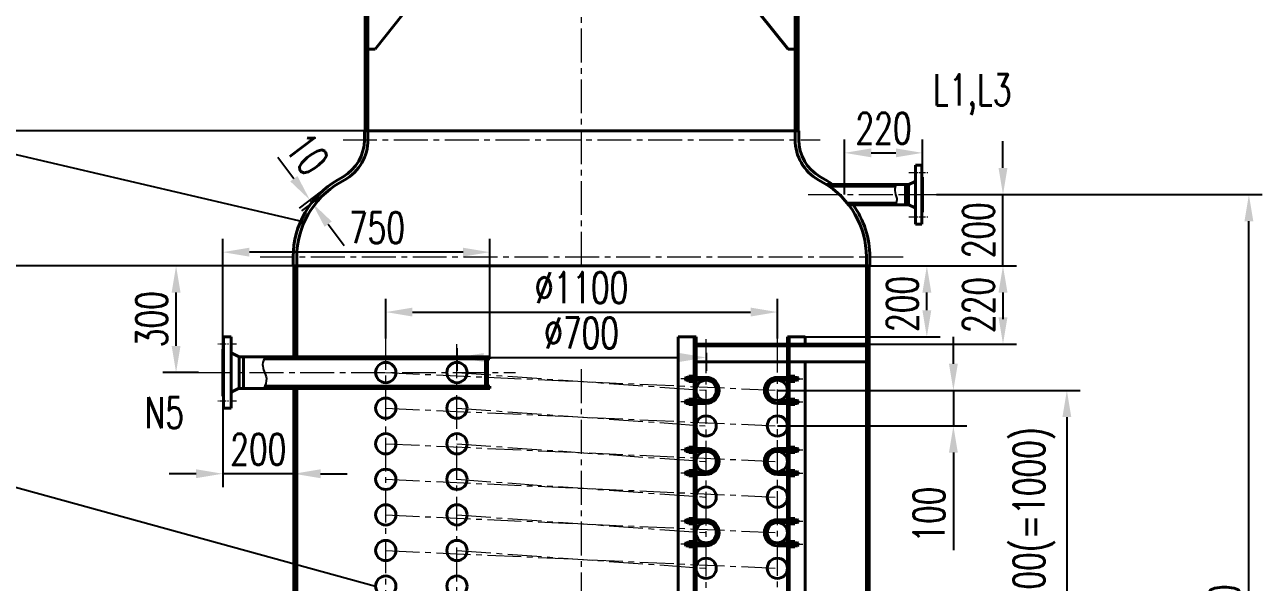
# Model space of a CAD drawing. Header units: millimetres. Extents: x -62352 to -47502, y -30131 to -9106.
# Drawn here: x -60456 to -56980, y -24093 to -22526 of the extents above; entities that cross this region are included whole.
import ezdxf
from ezdxf.enums import TextEntityAlignment as Align

# ---------------------------------------------------------------- set-up
doc = ezdxf.new("R2010")
doc.units = ezdxf.units.MM
doc.header["$PDMODE"] = 33
doc.header["$PDSIZE"] = 5
doc.linetypes.add('ACAD_ISO10W100', pattern=[18, 12, -3, 0, -3])
doc.linetypes.add('CENTER2', pattern=[28.575, 19.05, -3.175, 3.175, -3.175])
for name, color, linetype in [('2细线层', 4, 'Continuous'), ('尺寸线', 4, 'Continuous'), ('文字层', 3, 'Continuous')]:
    doc.layers.add(name, color=color, linetype=linetype)
doc.layers.add('中心线', color=1, linetype='ACAD_ISO10W100', lineweight=18)
doc.layers.add('实线', color=7, linetype='Continuous', lineweight=40)
doc.styles.add('工程', font='romans.shx', dxfattribs={"width": 0.7, "bigfont": 'hztxt.shx'})
doc.dimstyles.new('工程25', dxfattribs={"dimscale": 25, "dimtxt": 3.5, "dimasz": 3, "dimexe": 1.5, "dimexo": 0, "dimgap": 1, "dimtad": 1, "dimzin": 12, "dimdsep": 46, "dimtxsty": '工程', "dimcen": 0, "dimazin": 2, "dimtp": 0.5, "dimtm": 0.5, "dimtfac": 1, "dimtmove": 0, "dimatfit": 3, "dimfxl": 0, "dimarcsym": 0})

# ---------------------------------------------------------------- blocks, each defined once
blk = doc.blocks.new('*D34')
at = {"layer": '2细线层', "color": 0, "lineweight": -2}
for p, q in [((-59700.4, -23203.3), (-60688, -23203.3)), ((-60650.5, -24628.3), (-60650.5, -23278.3)), ((-59692.4, -24703.3), (-60688, -24703.3))]:
    blk.add_line(p, q, dxfattribs=at)
at = {"layer": '2细线层', "color": 0}
for points in [[(-60663, -23278.3), (-60638, -23278.3), (-60650.5, -23203.3)], [(-60663, -24628.3), (-60638, -24628.3), (-60650.5, -24703.3)]]:
    blk.add_solid(points, dxfattribs=at)
at = {"layer": 'Defpoints', "color": 0}
for p in [(-60650.5, -23203.3), (-59700.4, -23203.3), (-59692.4, -24703.3)]:
    blk.add_point(p, dxfattribs=at)
at = {"layer": '2细线层', "color": 0, "insert": (-60719.2, -23953.3), "char_height": 87.5, "attachment_point": 5, "rotation": 90, "style": '工程'}
blk.add_mtext('1500', dxfattribs=at)
blk = doc.blocks.new('*D35')
at = {"layer": '2细线层', "color": 0, "lineweight": -2}
for p, q in [((-59453.6, -22424.2), (-60688, -22424.2)), ((-60650.5, -22749.2), (-60650.5, -22499.2)), ((-59427.9, -22824.2), (-60688, -22824.2))]:
    blk.add_line(p, q, dxfattribs=at)
at = {"layer": '2细线层', "color": 0}
for points in [[(-60663, -22499.2), (-60638, -22499.2), (-60650.5, -22424.2)], [(-60663, -22749.2), (-60638, -22749.2), (-60650.5, -22824.2)]]:
    blk.add_solid(points, dxfattribs=at)
at = {"layer": 'Defpoints', "color": 0}
for p in [(-60650.5, -22424.2), (-59453.6, -22424.2), (-59427.9, -22824.2)]:
    blk.add_point(p, dxfattribs=at)
at = {"layer": '2细线层', "color": 0, "insert": (-60719.2, -22624.2), "char_height": 87.5, "attachment_point": 5, "rotation": 90, "style": '工程'}
blk.add_mtext('400', dxfattribs=at)
blk = doc.blocks.new('*D44')
at = {"layer": '2细线层', "color": 0, "lineweight": -2}
for p, q in [((-57847.9, -23478.3), (-57847.9, -23403.3)), ((-58342.4, -23553.3), (-57810.4, -23553.3)), ((-57847.9, -23553.3), (-57847.9, -23653.3)), ((-58342.4, -23653.3), (-57810.4, -23653.3)), ((-57847.9, -23728.3), (-57847.9, -24002.1))]:
    blk.add_line(p, q, dxfattribs=at)
at = {"layer": '2细线层', "color": 0}
for points in [[(-57860.4, -23478.3), (-57835.4, -23478.3), (-57847.9, -23553.3)], [(-57860.4, -23728.3), (-57835.4, -23728.3), (-57847.9, -23653.3)]]:
    blk.add_solid(points, dxfattribs=at)
at = {"layer": 'Defpoints', "color": 0}
for p in [(-58342.4, -23553.3), (-58342.4, -23653.3), (-57847.9, -23653.3)]:
    blk.add_point(p, dxfattribs=at)
at = {"layer": '2细线层', "color": 0, "insert": (-57916.7, -23902.7), "char_height": 87.5, "attachment_point": 5, "rotation": 90, "style": '工程'}
blk.add_mtext('100', dxfattribs=at)
blk = doc.blocks.new('*D45')
at = {"layer": '2细线层', "color": 0, "lineweight": -2}
for p, q in [((-59442.4, -23407.9), (-59442.4, -23295.8)), ((-58342.4, -23407.9), (-58342.4, -23295.8)), ((-59367.4, -23333.3), (-58417.4, -23333.3))]:
    blk.add_line(p, q, dxfattribs=at)
at = {"layer": '2细线层', "color": 0}
for points in [[(-59367.4, -23320.8), (-59367.4, -23345.8), (-59442.4, -23333.3)], [(-58417.4, -23320.8), (-58417.4, -23345.8), (-58342.4, -23333.3)]]:
    blk.add_solid(points, dxfattribs=at)
at = {"layer": 'Defpoints', "color": 0}
for p in [(-58342.4, -23333.3), (-59442.4, -23407.9), (-58342.4, -23407.9)]:
    blk.add_point(p, dxfattribs=at)
at = {"layer": '2细线层', "color": 0, "insert": (-58892.4, -23264.5), "char_height": 87.5, "attachment_point": 5, "style": '工程'}
blk.add_mtext('%%C1100', dxfattribs=at)
blk = doc.blocks.new('*D47')
at = {"layer": '2细线层', "color": 0, "lineweight": -2}
for p, q in [((-58153.8, -23003.3), (-58153.8, -22848.4)), ((-57934.4, -23003.3), (-57934.4, -22848.4)), ((-58078.8, -22885.9), (-58009.4, -22885.9))]:
    blk.add_line(p, q, dxfattribs=at)
at = {"layer": '2细线层', "color": 0}
for points in [[(-58078.8, -22873.4), (-58078.8, -22898.4), (-58153.8, -22885.9)], [(-58009.4, -22873.4), (-58009.4, -22898.4), (-57934.4, -22885.9)]]:
    blk.add_solid(points, dxfattribs=at)
at = {"layer": 'Defpoints', "color": 0}
for p in [(-57934.4, -22885.9), (-58153.8, -23003.3), (-57934.4, -23003.3)]:
    blk.add_point(p, dxfattribs=at)
at = {"layer": '2细线层', "color": 0, "insert": (-58044.1, -22817.1), "char_height": 87.5, "attachment_point": 5, "style": '工程'}
blk.add_mtext('220', dxfattribs=at)
blk = doc.blocks.new('*D48')
at = {"layer": '2细线层', "color": 0, "lineweight": -2}
for p, q in [((-59692.4, -23203.3), (-60068.9, -23203.3)), ((-60031.4, -23428.3), (-60031.4, -23278.3)), ((-59968.1, -23503.3), (-60068.9, -23503.3))]:
    blk.add_line(p, q, dxfattribs=at)
at = {"layer": '2细线层', "color": 0}
for points in [[(-60043.9, -23278.3), (-60018.9, -23278.3), (-60031.4, -23203.3)], [(-60043.9, -23428.3), (-60018.9, -23428.3), (-60031.4, -23503.3)]]:
    blk.add_solid(points, dxfattribs=at)
at = {"layer": 'Defpoints', "color": 0}
for p in [(-60031.4, -23203.3), (-59692.4, -23203.3), (-59968.1, -23503.3)]:
    blk.add_point(p, dxfattribs=at)
at = {"layer": '2细线层', "color": 0, "insert": (-60100.1, -23353.3), "char_height": 87.5, "attachment_point": 5, "rotation": 90, "style": '工程'}
blk.add_mtext('300', dxfattribs=at)
blk = doc.blocks.new('*D163')
at = {"layer": 'Defpoints', "color": 0}
for p in [(-59900.4, -23569.3), (-59700.4, -23639.3), (-59900.4, -23787.6)]:
    blk.add_point(p, dxfattribs=at)
at = {"layer": '尺寸线', "color": 0, "lineweight": -2}
for p, q in [((-59900.4, -23569.3), (-59900.4, -23825.1)), ((-59700.4, -23639.3), (-59700.4, -23825.1)), ((-59975.4, -23787.6), (-60050.4, -23787.6)), ((-59700.4, -23787.6), (-59900.4, -23787.6)), ((-59625.4, -23787.6), (-59550.4, -23787.6))]:
    blk.add_line(p, q, dxfattribs=at)
at = {"layer": '尺寸线', "color": 0}
for points in [[(-59975.4, -23775.1), (-59975.4, -23800.1), (-59900.4, -23787.6)], [(-59625.4, -23775.1), (-59625.4, -23800.1), (-59700.4, -23787.6)]]:
    blk.add_solid(points, dxfattribs=at)
at = {"layer": '尺寸线', "color": 0, "insert": (-59800.4, -23718.9), "char_height": 87.5, "attachment_point": 5, "style": '工程'}
blk.add_mtext('200', dxfattribs=at)
blk = doc.blocks.new('*D165')
at = {"layer": 'Defpoints', "color": 0}
for p in [(-58342.4, -23553.3), (-58342.4, -24553.5), (-57529.2, -24553.5)]:
    blk.add_point(p, dxfattribs=at)
at = {"layer": '尺寸线', "color": 0, "lineweight": -2}
for p, q in [((-58342.4, -23553.3), (-57491.7, -23553.3)), ((-57529.2, -23628.3), (-57529.2, -24478.5)), ((-58342.4, -24553.5), (-57491.7, -24553.5))]:
    blk.add_line(p, q, dxfattribs=at)
at = {"layer": '尺寸线', "color": 0}
for points in [[(-57541.7, -23628.3), (-57516.7, -23628.3), (-57529.2, -23553.3)], [(-57541.7, -24478.5), (-57516.7, -24478.5), (-57529.2, -24553.5)]]:
    blk.add_solid(points, dxfattribs=at)
at = {"layer": '尺寸线', "color": 0, "insert": (-57620.9, -23989.8), "char_height": 87.5, "attachment_point": 5, "rotation": 90, "style": '工程'}
blk.add_mtext('10X100(=1000)', dxfattribs=at)
blk = doc.blocks.new('*D166')
at = {"layer": 'Defpoints', "color": 0}
for p in [(-60650.5, -22824.2), (-59500.4, -22824.2), (-59702.4, -23203.3)]:
    blk.add_point(p, dxfattribs=at)
at = {"layer": '尺寸线', "color": 0, "lineweight": -2}
for p, q in [((-59500.4, -22824.2), (-60688, -22824.2)), ((-60650.5, -23128.3), (-60650.5, -22899.2)), ((-59702.4, -23203.3), (-60688, -23203.3))]:
    blk.add_line(p, q, dxfattribs=at)
at = {"layer": '尺寸线', "color": 0}
for points in [[(-60663, -22899.2), (-60638, -22899.2), (-60650.5, -22824.2)], [(-60663, -23128.3), (-60638, -23128.3), (-60650.5, -23203.3)]]:
    blk.add_solid(points, dxfattribs=at)
at = {"layer": '尺寸线', "color": 0, "insert": (-60719.2, -23013.8), "char_height": 87.5, "attachment_point": 5, "rotation": 90, "style": '工程'}
blk.add_mtext('379', dxfattribs=at)
blk = doc.blocks.new('*D174')
at = {"layer": 'Defpoints', "color": 0}
for p in [(-61062.9, -12491.2), (-59077.4, -12491.2), (-59797.4, -28203.3)]:
    blk.add_point(p, dxfattribs=at)
at = {"layer": '尺寸线', "color": 0, "lineweight": -2}
for p, q in [((-59077.4, -12491.2), (-61100.4, -12491.2)), ((-61062.9, -28128.3), (-61062.9, -12566.2)), ((-59797.4, -28203.3), (-61100.4, -28203.3))]:
    blk.add_line(p, q, dxfattribs=at)
at = {"layer": '尺寸线', "color": 0}
for points in [[(-61075.4, -12566.2), (-61050.4, -12566.2), (-61062.9, -12491.2)], [(-61075.4, -28128.3), (-61050.4, -28128.3), (-61062.9, -28203.3)]]:
    blk.add_solid(points, dxfattribs=at)
at = {"layer": '尺寸线', "color": 0, "insert": (-61131.7, -20347.3), "char_height": 87.5, "attachment_point": 5, "rotation": 90, "style": '工程'}
blk.add_mtext('23212', dxfattribs=at)
blk = doc.blocks.new('*D178')
at = {"layer": 'Defpoints', "color": 0}
for p in [(-57895.2, -23003.3), (-57708.6, -23003.3), (-58082.4, -23203.3)]:
    blk.add_point(p, dxfattribs=at)
at = {"layer": '尺寸线', "color": 0, "lineweight": -2}
for p, q in [((-57708.6, -22928.3), (-57708.6, -22853.3)), ((-57895.2, -23003.3), (-57671.1, -23003.3)), ((-57708.6, -23203.3), (-57708.6, -23003.3)), ((-58082.4, -23203.3), (-57671.1, -23203.3)), ((-57708.6, -23278.3), (-57708.6, -23353.3))]:
    blk.add_line(p, q, dxfattribs=at)
at = {"layer": '尺寸线', "color": 0}
for points in [[(-57721.1, -22928.3), (-57696.1, -22928.3), (-57708.6, -23003.3)], [(-57721.1, -23278.3), (-57696.1, -23278.3), (-57708.6, -23203.3)]]:
    blk.add_solid(points, dxfattribs=at)
at = {"layer": '尺寸线', "color": 0, "insert": (-57777.3, -23103.3), "char_height": 87.5, "attachment_point": 5, "rotation": 90, "style": '工程'}
blk.add_mtext('200', dxfattribs=at)
blk = doc.blocks.new('*D183')
at = {"layer": 'Defpoints', "color": 0}
for p in [(-59900.4, -23165), (-59900.4, -23437.3), (-59150.4, -23458.8)]:
    blk.add_point(p, dxfattribs=at)
at = {"layer": '尺寸线', "color": 0, "lineweight": -2}
for p, q in [((-59900.4, -23437.3), (-59900.4, -23127.5)), ((-59150.4, -23458.8), (-59150.4, -23127.5)), ((-59225.4, -23165), (-59825.4, -23165))]:
    blk.add_line(p, q, dxfattribs=at)
at = {"layer": '尺寸线', "color": 0}
for points in [[(-59825.4, -23152.5), (-59825.4, -23177.5), (-59900.4, -23165)], [(-59225.4, -23152.5), (-59225.4, -23177.5), (-59150.4, -23165)]]:
    blk.add_solid(points, dxfattribs=at)
at = {"layer": '尺寸线', "color": 0, "insert": (-59467.2, -23096.3), "char_height": 87.5, "attachment_point": 5, "style": '工程'}
blk.add_mtext('750', dxfattribs=at)
blk = doc.blocks.new('*D187')
at = {"layer": 'Defpoints', "color": 0}
for p in [(-57889.6, -23003.3), (-57017.9, -23003.3), (-57884.2, -25403.3)]:
    blk.add_point(p, dxfattribs=at)
at = {"layer": '尺寸线', "color": 0, "lineweight": -2}
for p, q in [((-57889.6, -23003.3), (-56980.4, -23003.3)), ((-57017.9, -25328.3), (-57017.9, -23078.3)), ((-57884.2, -25403.3), (-56980.4, -25403.3))]:
    blk.add_line(p, q, dxfattribs=at)
at = {"layer": '尺寸线', "color": 0}
for points in [[(-57030.4, -23078.3), (-57005.4, -23078.3), (-57017.9, -23003.3)], [(-57030.4, -25328.3), (-57005.4, -25328.3), (-57017.9, -25403.3)]]:
    blk.add_solid(points, dxfattribs=at)
at = {"layer": '尺寸线', "color": 0, "insert": (-57086.6, -24203.3), "char_height": 87.5, "attachment_point": 5, "rotation": 90, "style": '工程'}
blk.add_mtext('2400', dxfattribs=at)
blk = doc.blocks.new('*D188')
at = {"layer": 'Defpoints', "color": 0}
for p in [(-59242.4, -23434.4), (-58542.4, -23447.6), (-58542.4, -23460.9)]:
    blk.add_point(p, dxfattribs=at)
at = {"layer": '尺寸线', "color": 0, "lineweight": -2}
for p, q in [((-59242.4, -23434.4), (-59242.4, -23498.4)), ((-59167.4, -23460.9), (-58617.4, -23460.9)), ((-58542.4, -23447.6), (-58542.4, -23498.4))]:
    blk.add_line(p, q, dxfattribs=at)
at = {"layer": '尺寸线', "color": 0}
for points in [[(-59167.4, -23448.4), (-59167.4, -23473.4), (-59242.4, -23460.9)], [(-58617.4, -23448.4), (-58617.4, -23473.4), (-58542.4, -23460.9)]]:
    blk.add_solid(points, dxfattribs=at)
at = {"layer": '尺寸线', "color": 0, "insert": (-58892.4, -23392.1), "char_height": 87.5, "attachment_point": 5, "style": '工程'}
blk.add_mtext('%%C700', dxfattribs=at)
blk = doc.blocks.new('*D189')
at = {"layer": 'Defpoints', "color": 0}
for p in [(-59602.9, -22978.7), (-59596.9, -22986.7), (-59655.5, -23018.3)]:
    blk.add_point(p, dxfattribs=at)
at = {"layer": '尺寸线', "color": 0, "lineweight": -2}
for p, q in [((-59700.6, -22958.5), (-59745.8, -22898.6)), ((-59602.9, -22978.7), (-59685.4, -23040.9)), ((-59596.9, -22986.7), (-59679.4, -23048.9)), ((-59649.4, -23026.3), (-59655.5, -23018.3)), ((-59604.3, -23086.2), (-59559.1, -23146.1))]:
    blk.add_line(p, q, dxfattribs=at)
at = {"layer": '尺寸线', "color": 0}
for points in [[(-59690.6, -22950.9), (-59710.6, -22966), (-59655.5, -23018.3)], [(-59594.3, -23078.7), (-59614.3, -23093.7), (-59649.4, -23026.3)]]:
    blk.add_solid(points, dxfattribs=at)
at = {"layer": '尺寸线', "color": 0, "insert": (-59663, -22889), "char_height": 87.5, "attachment_point": 5, "rotation": 307.0173, "style": '工程'}
blk.add_mtext('10', dxfattribs=at)
blk = doc.blocks.new('*D190')
at = {"layer": 'Defpoints', "color": 0}
for p in [(-58092.4, -23203.3), (-58092.4, -23423.3), (-57708.6, -23423.3)]:
    blk.add_point(p, dxfattribs=at)
at = {"layer": '尺寸线', "color": 0, "lineweight": -2}
for p, q in [((-58092.4, -23203.3), (-57671.1, -23203.3)), ((-57708.6, -23278.3), (-57708.6, -23348.3)), ((-58092.4, -23423.3), (-57671.1, -23423.3))]:
    blk.add_line(p, q, dxfattribs=at)
at = {"layer": '尺寸线', "color": 0}
for points in [[(-57721.1, -23278.3), (-57696.1, -23278.3), (-57708.6, -23203.3)], [(-57721.1, -23348.3), (-57696.1, -23348.3), (-57708.6, -23423.3)]]:
    blk.add_solid(points, dxfattribs=at)
at = {"layer": '尺寸线', "color": 0, "insert": (-57777.3, -23313.3), "char_height": 87.5, "attachment_point": 5, "rotation": 90, "style": '工程'}
blk.add_mtext('220', dxfattribs=at)
blk = doc.blocks.new('*D191')
at = {"layer": 'Defpoints', "color": 0}
for p in [(-58251.1, -23203.3), (-57922.5, -23203.3), (-58263.9, -23403.3)]:
    blk.add_point(p, dxfattribs=at)
at = {"layer": '尺寸线', "color": 0, "lineweight": -2}
for p, q in [((-58251.1, -23203.3), (-57885, -23203.3)), ((-57922.5, -23328.3), (-57922.5, -23278.3)), ((-58263.9, -23403.3), (-57885, -23403.3))]:
    blk.add_line(p, q, dxfattribs=at)
at = {"layer": '尺寸线', "color": 0}
for points in [[(-57935, -23278.3), (-57910, -23278.3), (-57922.5, -23203.3)], [(-57935, -23328.3), (-57910, -23328.3), (-57922.5, -23403.3)]]:
    blk.add_solid(points, dxfattribs=at)
at = {"layer": '尺寸线', "color": 0, "insert": (-57991.3, -23310.4), "char_height": 87.5, "attachment_point": 5, "rotation": 90, "style": '工程'}
blk.add_mtext('200', dxfattribs=at)
blk = doc.blocks.new('*D213')
at = {"layer": '2细线层', "color": 0, "lineweight": -2}
for p, q in [((-59500.4, -13024.2), (-60911.1, -13024.2)), ((-60873.6, -22749.2), (-60873.6, -13099.2)), ((-59502.4, -22824.2), (-60911.1, -22824.2))]:
    blk.add_line(p, q, dxfattribs=at)
at = {"layer": '2细线层', "color": 0}
for points in [[(-60886.1, -13099.2), (-60861.1, -13099.2), (-60873.6, -13024.2)], [(-60886.1, -22749.2), (-60861.1, -22749.2), (-60873.6, -22824.2)]]:
    blk.add_solid(points, dxfattribs=at)
at = {"layer": 'Defpoints', "color": 0}
for p in [(-60873.6, -13024.2), (-59500.4, -13024.2), (-59502.4, -22824.2)]:
    blk.add_point(p, dxfattribs=at)
at = {"layer": '2细线层', "color": 0, "insert": (-60942.3, -18309.8), "char_height": 87.5, "attachment_point": 5, "rotation": 90, "style": '工程'}
blk.add_mtext('15800', dxfattribs=at)

msp = doc.modelspace()

# ---------------------------------------------------------------- linework, layer by layer
at = {"layer": '2细线层'}
for points in [[(-58008.823, -22974.812), (-58012.762, -22992.021), (-58007.232, -23013.679), (-58009.53, -23031.812)], [(-59780.219, -23458.812), (-59788.24, -23480.848), (-59777.759, -23519.963), (-59784.708, -23547.812)]]:
    msp.add_spline(points, degree=3, dxfattribs=at)
at = {"layer": '中心线', "linetype": 'CENTER2', "ltscale": 5}
for p, q in [((-58892.383, -23203.312), (-58892.383, -20976.223)), ((-59562.383, -22849.223), (-58222.383, -22849.223)), ((-58256.277, -23003.312), (-57889.564, -23003.312)), ((-59795.388, -23178.312), (-57989.379, -23178.312)), ((-59442.383, -25353.312), (-59442.383, -23345.609)), ((-59242.383, -24804.6), (-59242.383, -23407.906)), ((-58542.383, -24647.625), (-58542.383, -23407.906)), ((-58342.383, -24646.173), (-58342.383, -23407.906)), ((-58892.383, -26017.755), (-58892.383, -23493.73)), ((-59968.121, -23503.312), (-59077.904, -23503.312)), ((-59442.383, -23503.312), (-58342.383, -23553.312)), ((-59242.383, -23503.312), (-58542.383, -23553.312)), ((-59442.383, -23603.312), (-58342.383, -23653.312)), ((-59242.383, -23603.312), (-58542.383, -23653.312)), ((-59442.383, -23703.312), (-58342.383, -23753.312)), ((-59242.383, -23703.312), (-58542.383, -23753.312)), ((-59442.383, -23803.312), (-58342.383, -23853.312)), ((-59242.383, -23803.312), (-58542.383, -23853.312)), ((-59442.383, -23903.312), (-58342.383, -23953.312)), ((-59242.383, -23903.312), (-58542.383, -23953.312)), ((-59442.383, -24003.312), (-58342.383, -24053.312)), ((-59242.383, -24003.312), (-58542.383, -24053.312))]:
    msp.add_line(p, q, dxfattribs=at)
at = {"layer": '中心线', "linetype": 'CENTER2'}
for p, q in [((-57973.497, -22940.812), (-57919.479, -22940.812)), ((-57973.497, -23065.812), (-57919.479, -23065.812)), ((-59861.7, -23423.312), (-59914.151, -23423.312)), ((-59861.7, -23583.312), (-59914.151, -23583.312))]:
    msp.add_line(p, q, dxfattribs=at)
at = {"layer": '中心线', "linetype": 'CENTER2', "ltscale": 2}
for p, q in [((-58542.383, -23520.812), (-58613.703, -23520.812)), ((-58342.383, -23520.812), (-58271.063, -23520.812)), ((-58542.383, -23585.812), (-58613.703, -23585.812)), ((-58342.383, -23585.812), (-58271.063, -23585.812)), ((-58542.383, -23720.812), (-58613.703, -23720.812)), ((-58342.383, -23720.812), (-58271.063, -23720.812)), ((-58542.383, -23785.812), (-58613.703, -23785.812)), ((-58342.383, -23785.812), (-58271.063, -23785.812)), ((-58542.383, -23920.812), (-58613.703, -23920.812)), ((-58342.383, -23920.812), (-58271.063, -23920.812)), ((-58542.383, -23985.812), (-58613.703, -23985.812)), ((-58342.383, -23985.812), (-58271.063, -23985.812))]:
    msp.add_line(p, q, dxfattribs=at)
for centre, start, end in [((-58542.383, -23553.312), 270, 90), ((-58342.383, -23553.312), 90, 270), ((-58542.383, -23753.312), 270, 90), ((-58342.383, -23753.312), 90, 270), ((-58542.383, -23953.312), 270, 90), ((-58342.383, -23953.312), 90, 270)]:
    msp.add_arc(centre, 32.5, start, end, dxfattribs=at)
at = {"layer": '实线'}
for p, q in [((-59500.383, -22824.223), (-59500.383, -21534.404)), ((-59492.383, -22824.223), (-59492.383, -21534.404)), ((-58292.383, -22824.223), (-58292.383, -21534.404)), ((-58284.383, -22824.223), (-58284.383, -21534.404)), ((-59472.383, -22594.223), (-59392.383, -22494.223)), ((-58312.383, -22594.223), (-58392.383, -22494.223)), ((-59492.383, -22594.223), (-59472.383, -22594.223)), ((-58292.383, -22594.223), (-58312.383, -22594.223)), ((-59502.383, -22849.223), (-59502.383, -22824.223)), ((-59502.383, -22824.223), (-58282.383, -22824.223)), ((-59492.383, -22849.223), (-59492.383, -22824.223)), ((-58292.383, -22849.223), (-58292.383, -22824.223)), ((-58282.383, -22849.223), (-58282.383, -22824.223)), ((-57954.383, -22920.812), (-57936.383, -22920.812)), ((-57954.383, -23085.812), (-57954.383, -22920.812)), ((-57936.383, -23085.812), (-57936.383, -22920.812)), ((-59577.383, -22961.806), (-59562.383, -22953.146)), ((-59572.383, -22970.466), (-59557.383, -22961.806)), ((-58212.383, -22970.466), (-58227.383, -22961.806)), ((-58207.383, -22961.806), (-58222.383, -22953.146)), ((-58205.152, -22974.812), (-57982.383, -22974.812)), ((-57982.383, -23031.812), (-57982.383, -22974.812)), ((-57982.383, -22974.812), (-57975.402, -22974.812)), ((-57974.383, -23031.812), (-57974.383, -22974.812)), ((-57973.446, -22974.414), (-57957.428, -22967.606)), ((-57934.383, -22953.812), (-57936.383, -22953.812)), ((-57934.383, -23052.812), (-57934.383, -22953.812)), ((-58197.484, -22979.812), (-58010.606, -22979.812)), ((-58146.244, -23026.812), (-58008.33, -23026.812)), ((-58142.284, -23031.812), (-57982.383, -23031.812)), ((-57982.383, -23031.812), (-57975.402, -23031.812)), ((-57973.446, -23032.211), (-57957.428, -23039.019)), ((-57936.383, -23052.812), (-57934.383, -23052.812)), ((-57954.383, -23085.812), (-57936.383, -23085.812)), ((-59702.383, -23203.312), (-59702.383, -23178.312)), ((-59692.383, -23203.312), (-59692.383, -23178.312)), ((-59692.383, -23458.812), (-59692.383, -23178.312)), ((-58092.383, -24728.312), (-58092.383, -23178.312)), ((-58092.383, -23203.312), (-58092.383, -23178.312)), ((-58092.383, -23203.312), (-58092.383, -23178.312)), ((-58082.383, -23203.312), (-58082.383, -23178.312)), ((-59702.383, -23203.312), (-58082.383, -23203.312)), ((-59700.383, -23203.312), (-58084.383, -23203.312)), ((-59700.383, -23458.812), (-59700.383, -23203.312)), ((-58084.383, -24380.812), (-58084.383, -23203.312)), ((-58084.383, -24380.812), (-58084.383, -23203.312)), ((-59876.383, -23403.312), (-59898.383, -23403.312)), ((-59898.383, -23403.312), (-59898.383, -23603.312)), ((-59876.383, -23403.312), (-59876.383, -23603.312)), ((-58620.883, -23403.312), (-58620.883, -25104.573)), ((-58620.883, -23403.312), (-58570.883, -23403.312)), ((-58575.883, -23403.312), (-58575.883, -25095.677)), ((-58570.883, -23403.312), (-58570.883, -25094.59)), ((-58570.883, -23423.312), (-58313.883, -23423.312)), ((-58570.883, -23428.312), (-58313.883, -23428.312)), ((-58313.883, -23403.312), (-58313.883, -25004.599)), ((-58263.883, -23403.312), (-58313.883, -23403.312)), ((-58308.883, -23403.312), (-58308.883, -25001.958)), ((-58308.883, -23423.312), (-58092.383, -23423.312)), ((-58308.883, -23428.312), (-58092.383, -23428.312)), ((-58263.883, -23403.312), (-58263.883, -23423.312)), ((-59898.383, -23437.312), (-59900.383, -23437.312)), ((-59900.383, -23437.312), (-59900.383, -23569.312)), ((-59855.609, -23458.227), (-59872.968, -23449.943)), ((-59854.383, -23458.812), (-59854.383, -23547.812)), ((-59842.383, -23458.812), (-59853.025, -23458.812)), ((-59842.383, -23458.812), (-59150.383, -23458.812)), ((-59842.383, -23458.812), (-59842.383, -23547.812)), ((-59150.383, -23464.812), (-59150.383, -23458.812)), ((-59783.311, -23464.812), (-59150.383, -23464.812)), ((-59162.383, -23541.812), (-59162.383, -23464.812)), ((-59156.383, -23541.812), (-59156.383, -23464.812)), ((-58570.883, -23473.312), (-58313.883, -23473.312)), ((-58308.883, -23473.312), (-58092.383, -23473.312)), ((-58263.883, -23473.312), (-58263.883, -24975.794)), ((-58600.563, -23518.062), (-58599.313, -23516.812)), ((-58600.563, -23518.062), (-58600.563, -23523.562)), ((-58600.563, -23523.562), (-58599.313, -23524.812)), ((-58591.683, -23516.812), (-58599.313, -23516.812)), ((-58599.313, -23516.812), (-58599.313, -23524.812)), ((-58591.683, -23524.812), (-58599.313, -23524.812)), ((-58591.683, -23515.183), (-58591.683, -23526.442)), ((-58584.339, -23513.307), (-58591.127, -23513.307)), ((-58584.339, -23517.06), (-58591.127, -23517.06)), ((-58584.339, -23524.565), (-58591.127, -23524.565)), ((-58584.339, -23528.318), (-58591.127, -23528.318)), ((-58583.783, -23515.183), (-58583.783, -23526.442)), ((-58583.783, -23515.183), (-58583.783, -23526.442)), ((-58576.439, -23513.307), (-58583.227, -23513.307)), ((-58576.439, -23517.06), (-58583.227, -23517.06)), ((-58576.439, -23524.565), (-58583.227, -23524.565)), ((-58576.439, -23528.318), (-58583.227, -23528.318)), ((-58575.883, -23515.183), (-58575.883, -23526.442)), ((-58542.383, -23516.812), (-58570.883, -23516.812)), ((-58542.383, -23524.812), (-58570.883, -23524.812)), ((-58342.383, -23516.812), (-58313.883, -23516.812)), ((-58342.383, -23524.812), (-58313.883, -23524.812)), ((-58308.883, -23515.183), (-58308.883, -23526.442)), ((-58308.327, -23513.307), (-58301.539, -23513.307)), ((-58308.327, -23517.06), (-58301.539, -23517.06)), ((-58308.327, -23524.565), (-58301.539, -23524.565)), ((-58308.327, -23528.318), (-58301.539, -23528.318)), ((-58300.983, -23515.183), (-58300.983, -23526.442)), ((-58300.983, -23515.183), (-58300.983, -23526.442)), ((-58300.427, -23513.307), (-58293.639, -23513.307)), ((-58300.427, -23517.06), (-58293.639, -23517.06)), ((-58300.427, -23524.565), (-58293.639, -23524.565)), ((-58300.427, -23528.318), (-58293.639, -23528.318)), ((-58293.083, -23515.183), (-58293.083, -23526.442)), ((-58293.083, -23516.812), (-58285.454, -23516.812)), ((-58293.083, -23524.812), (-58285.454, -23524.812)), ((-58284.204, -23518.062), (-58285.454, -23516.812)), ((-58285.454, -23516.812), (-58285.454, -23524.812)), ((-58284.204, -23523.562), (-58285.454, -23524.812)), ((-58284.204, -23518.062), (-58284.204, -23523.562)), ((-59855.609, -23548.397), (-59872.968, -23556.682)), ((-59842.383, -23547.812), (-59853.025, -23547.812)), ((-59842.383, -23547.812), (-59150.383, -23547.812)), ((-59782.277, -23541.812), (-59150.383, -23541.812)), ((-59700.383, -24927.804), (-59700.383, -23547.812)), ((-59692.383, -24728.312), (-59692.383, -23547.812)), ((-59150.383, -23547.812), (-59150.383, -23541.812)), ((-59900.383, -23569.312), (-59898.383, -23569.312)), ((-58600.563, -23583.062), (-58599.313, -23581.812)), ((-58600.563, -23588.562), (-58600.563, -23583.062)), ((-58600.563, -23588.562), (-58599.313, -23589.812)), ((-58591.683, -23581.812), (-58599.313, -23581.812)), ((-58599.313, -23589.812), (-58599.313, -23581.812)), ((-58591.683, -23589.812), (-58599.313, -23589.812)), ((-58591.683, -23591.442), (-58591.683, -23580.183)), ((-58584.339, -23578.307), (-58591.127, -23578.307)), ((-58584.339, -23582.06), (-58591.127, -23582.06)), ((-58584.339, -23589.565), (-58591.127, -23589.565)), ((-58584.339, -23593.318), (-58591.127, -23593.318)), ((-58583.783, -23591.442), (-58583.783, -23580.183)), ((-58583.783, -23591.442), (-58583.783, -23580.183)), ((-58576.439, -23578.307), (-58583.227, -23578.307)), ((-58576.439, -23582.06), (-58583.227, -23582.06)), ((-58576.439, -23589.565), (-58583.227, -23589.565)), ((-58576.439, -23593.318), (-58583.227, -23593.318)), ((-58575.883, -23591.442), (-58575.883, -23580.183)), ((-58542.383, -23581.812), (-58570.883, -23581.812)), ((-58542.383, -23589.812), (-58570.883, -23589.812)), ((-58342.383, -23581.812), (-58313.883, -23581.812)), ((-58342.383, -23589.812), (-58313.883, -23589.812)), ((-58308.883, -23591.442), (-58308.883, -23580.183)), ((-58308.327, -23578.307), (-58301.539, -23578.307)), ((-58308.327, -23582.06), (-58301.539, -23582.06)), ((-58308.327, -23589.565), (-58301.539, -23589.565)), ((-58308.327, -23593.318), (-58301.539, -23593.318)), ((-58300.983, -23591.442), (-58300.983, -23580.183)), ((-58300.983, -23591.442), (-58300.983, -23580.183)), ((-58300.427, -23578.307), (-58293.639, -23578.307)), ((-58300.427, -23582.06), (-58293.639, -23582.06)), ((-58300.427, -23589.565), (-58293.639, -23589.565)), ((-58300.427, -23593.318), (-58293.639, -23593.318)), ((-58293.083, -23591.442), (-58293.083, -23580.183)), ((-58293.083, -23581.812), (-58285.454, -23581.812)), ((-58293.083, -23589.812), (-58285.454, -23589.812)), ((-58285.454, -23589.812), (-58285.454, -23581.812)), ((-58284.204, -23583.062), (-58285.454, -23581.812)), ((-58284.204, -23588.562), (-58285.454, -23589.812)), ((-58284.204, -23588.562), (-58284.204, -23583.062)), ((-59876.383, -23603.312), (-59898.383, -23603.312)), ((-58600.563, -23718.062), (-58599.313, -23716.812)), ((-58600.563, -23718.062), (-58600.563, -23723.562)), ((-58600.563, -23723.562), (-58599.313, -23724.812)), ((-58591.683, -23716.812), (-58599.313, -23716.812)), ((-58599.313, -23716.812), (-58599.313, -23724.812)), ((-58591.683, -23724.812), (-58599.313, -23724.812)), ((-58591.683, -23715.183), (-58591.683, -23726.442)), ((-58584.339, -23713.307), (-58591.127, -23713.307)), ((-58584.339, -23717.06), (-58591.127, -23717.06)), ((-58584.339, -23724.565), (-58591.127, -23724.565)), ((-58584.339, -23728.318), (-58591.127, -23728.318)), ((-58583.783, -23715.183), (-58583.783, -23726.442)), ((-58583.783, -23715.183), (-58583.783, -23726.442)), ((-58576.439, -23713.307), (-58583.227, -23713.307)), ((-58576.439, -23717.06), (-58583.227, -23717.06)), ((-58576.439, -23724.565), (-58583.227, -23724.565)), ((-58576.439, -23728.318), (-58583.227, -23728.318)), ((-58575.883, -23715.183), (-58575.883, -23726.442)), ((-58542.383, -23716.812), (-58570.883, -23716.812)), ((-58542.383, -23724.812), (-58570.883, -23724.812)), ((-58342.383, -23716.812), (-58313.883, -23716.812)), ((-58342.383, -23724.812), (-58313.883, -23724.812)), ((-58308.883, -23715.183), (-58308.883, -23726.442)), ((-58308.327, -23713.307), (-58301.539, -23713.307)), ((-58308.327, -23717.06), (-58301.539, -23717.06)), ((-58308.327, -23724.565), (-58301.539, -23724.565)), ((-58308.327, -23728.318), (-58301.539, -23728.318)), ((-58300.983, -23715.183), (-58300.983, -23726.442)), ((-58300.983, -23715.183), (-58300.983, -23726.442)), ((-58300.427, -23713.307), (-58293.639, -23713.307)), ((-58300.427, -23717.06), (-58293.639, -23717.06)), ((-58300.427, -23724.565), (-58293.639, -23724.565)), ((-58300.427, -23728.318), (-58293.639, -23728.318)), ((-58293.083, -23715.183), (-58293.083, -23726.442)), ((-58293.083, -23716.812), (-58285.454, -23716.812)), ((-58293.083, -23724.812), (-58285.454, -23724.812)), ((-58284.204, -23718.062), (-58285.454, -23716.812)), ((-58285.454, -23716.812), (-58285.454, -23724.812)), ((-58284.204, -23723.562), (-58285.454, -23724.812)), ((-58284.204, -23718.062), (-58284.204, -23723.562)), ((-58600.563, -23783.062), (-58599.313, -23781.812)), ((-58600.563, -23788.562), (-58600.563, -23783.062)), ((-58600.563, -23788.562), (-58599.313, -23789.812)), ((-58591.683, -23781.812), (-58599.313, -23781.812)), ((-58599.313, -23789.812), (-58599.313, -23781.812)), ((-58591.683, -23789.812), (-58599.313, -23789.812)), ((-58591.683, -23791.442), (-58591.683, -23780.183)), ((-58584.339, -23778.307), (-58591.127, -23778.307)), ((-58584.339, -23782.06), (-58591.127, -23782.06)), ((-58584.339, -23789.565), (-58591.127, -23789.565)), ((-58584.339, -23793.318), (-58591.127, -23793.318)), ((-58583.783, -23791.442), (-58583.783, -23780.183)), ((-58583.783, -23791.442), (-58583.783, -23780.183)), ((-58576.439, -23778.307), (-58583.227, -23778.307)), ((-58576.439, -23782.06), (-58583.227, -23782.06)), ((-58576.439, -23789.565), (-58583.227, -23789.565)), ((-58576.439, -23793.318), (-58583.227, -23793.318)), ((-58575.883, -23791.442), (-58575.883, -23780.183)), ((-58542.383, -23781.812), (-58570.883, -23781.812)), ((-58542.383, -23789.812), (-58570.883, -23789.812)), ((-58342.383, -23781.812), (-58313.883, -23781.812)), ((-58342.383, -23789.812), (-58313.883, -23789.812)), ((-58308.883, -23791.442), (-58308.883, -23780.183)), ((-58308.327, -23778.307), (-58301.539, -23778.307)), ((-58308.327, -23782.06), (-58301.539, -23782.06)), ((-58308.327, -23789.565), (-58301.539, -23789.565)), ((-58308.327, -23793.318), (-58301.539, -23793.318)), ((-58300.983, -23791.442), (-58300.983, -23780.183)), ((-58300.983, -23791.442), (-58300.983, -23780.183)), ((-58300.427, -23778.307), (-58293.639, -23778.307)), ((-58300.427, -23782.06), (-58293.639, -23782.06)), ((-58300.427, -23789.565), (-58293.639, -23789.565)), ((-58300.427, -23793.318), (-58293.639, -23793.318)), ((-58293.083, -23791.442), (-58293.083, -23780.183)), ((-58293.083, -23781.812), (-58285.454, -23781.812)), ((-58293.083, -23789.812), (-58285.454, -23789.812)), ((-58285.454, -23789.812), (-58285.454, -23781.812)), ((-58284.204, -23783.062), (-58285.454, -23781.812)), ((-58284.204, -23788.562), (-58285.454, -23789.812)), ((-58284.204, -23788.562), (-58284.204, -23783.062)), ((-58591.683, -23915.183), (-58591.683, -23926.442)), ((-58584.339, -23913.307), (-58591.127, -23913.307)), ((-58583.783, -23915.183), (-58583.783, -23926.442)), ((-58583.783, -23915.183), (-58583.783, -23926.442)), ((-58576.439, -23913.307), (-58583.227, -23913.307)), ((-58575.883, -23915.183), (-58575.883, -23926.442)), ((-58308.883, -23915.183), (-58308.883, -23926.442)), ((-58308.327, -23913.307), (-58301.539, -23913.307)), ((-58300.983, -23915.183), (-58300.983, -23926.442)), ((-58300.983, -23915.183), (-58300.983, -23926.442)), ((-58300.427, -23913.307), (-58293.639, -23913.307)), ((-58293.083, -23915.183), (-58293.083, -23926.442)), ((-58600.563, -23918.062), (-58599.313, -23916.812)), ((-58600.563, -23918.062), (-58600.563, -23923.562)), ((-58600.563, -23923.562), (-58599.313, -23924.812)), ((-58591.683, -23916.812), (-58599.313, -23916.812)), ((-58599.313, -23916.812), (-58599.313, -23924.812)), ((-58591.683, -23924.812), (-58599.313, -23924.812)), ((-58584.339, -23917.06), (-58591.127, -23917.06)), ((-58584.339, -23924.565), (-58591.127, -23924.565)), ((-58584.339, -23928.318), (-58591.127, -23928.318)), ((-58576.439, -23917.06), (-58583.227, -23917.06)), ((-58576.439, -23924.565), (-58583.227, -23924.565)), ((-58576.439, -23928.318), (-58583.227, -23928.318)), ((-58542.383, -23916.812), (-58570.883, -23916.812)), ((-58542.383, -23924.812), (-58570.883, -23924.812)), ((-58342.383, -23916.812), (-58313.883, -23916.812)), ((-58342.383, -23924.812), (-58313.883, -23924.812)), ((-58308.327, -23917.06), (-58301.539, -23917.06)), ((-58308.327, -23924.565), (-58301.539, -23924.565)), ((-58308.327, -23928.318), (-58301.539, -23928.318)), ((-58300.427, -23917.06), (-58293.639, -23917.06)), ((-58300.427, -23924.565), (-58293.639, -23924.565)), ((-58300.427, -23928.318), (-58293.639, -23928.318)), ((-58293.083, -23916.812), (-58285.454, -23916.812)), ((-58293.083, -23924.812), (-58285.454, -23924.812)), ((-58284.204, -23918.062), (-58285.454, -23916.812)), ((-58285.454, -23916.812), (-58285.454, -23924.812)), ((-58284.204, -23923.562), (-58285.454, -23924.812)), ((-58284.204, -23918.062), (-58284.204, -23923.562)), ((-58600.563, -23983.062), (-58599.313, -23981.812)), ((-58600.563, -23988.562), (-58600.563, -23983.062)), ((-58591.683, -23981.812), (-58599.313, -23981.812)), ((-58599.313, -23989.812), (-58599.313, -23981.812)), ((-58591.683, -23991.442), (-58591.683, -23980.183)), ((-58584.339, -23978.307), (-58591.127, -23978.307)), ((-58584.339, -23982.06), (-58591.127, -23982.06)), ((-58583.783, -23991.442), (-58583.783, -23980.183)), ((-58583.783, -23991.442), (-58583.783, -23980.183)), ((-58576.439, -23978.307), (-58583.227, -23978.307)), ((-58576.439, -23982.06), (-58583.227, -23982.06)), ((-58575.883, -23991.442), (-58575.883, -23980.183)), ((-58542.383, -23981.812), (-58570.883, -23981.812)), ((-58342.383, -23981.812), (-58313.883, -23981.812)), ((-58308.883, -23991.442), (-58308.883, -23980.183)), ((-58308.327, -23978.307), (-58301.539, -23978.307)), ((-58308.327, -23982.06), (-58301.539, -23982.06)), ((-58300.983, -23991.442), (-58300.983, -23980.183)), ((-58300.983, -23991.442), (-58300.983, -23980.183)), ((-58300.427, -23978.307), (-58293.639, -23978.307)), ((-58300.427, -23982.06), (-58293.639, -23982.06)), ((-58293.083, -23991.442), (-58293.083, -23980.183)), ((-58293.083, -23981.812), (-58285.454, -23981.812)), ((-58285.454, -23989.812), (-58285.454, -23981.812)), ((-58284.204, -23983.062), (-58285.454, -23981.812)), ((-58284.204, -23988.562), (-58284.204, -23983.062)), ((-58600.563, -23988.562), (-58599.313, -23989.812)), ((-58591.683, -23989.812), (-58599.313, -23989.812)), ((-58584.339, -23989.565), (-58591.127, -23989.565)), ((-58584.339, -23993.318), (-58591.127, -23993.318)), ((-58576.439, -23989.565), (-58583.227, -23989.565)), ((-58576.439, -23993.318), (-58583.227, -23993.318)), ((-58542.383, -23989.812), (-58570.883, -23989.812)), ((-58342.383, -23989.812), (-58313.883, -23989.812)), ((-58308.327, -23989.565), (-58301.539, -23989.565)), ((-58308.327, -23993.318), (-58301.539, -23993.318)), ((-58300.427, -23989.565), (-58293.639, -23989.565)), ((-58300.427, -23993.318), (-58293.639, -23993.318)), ((-58293.083, -23989.812), (-58285.454, -23989.812)), ((-58284.204, -23988.562), (-58285.454, -23989.812))]:
    msp.add_line(p, q, dxfattribs=at)
for centre in [(-59442.383, -23503.312), (-59242.383, -23503.312), (-58542.383, -23553.312), (-58342.383, -23553.312), (-58342.383, -23553.312), (-59442.383, -23603.312), (-59242.383, -23603.312), (-58542.383, -23653.312), (-58342.383, -23653.312), (-59442.383, -23703.312), (-59242.383, -23703.312), (-58542.383, -23753.312), (-58542.383, -23753.312), (-58342.383, -23753.312), (-58342.383, -23753.312), (-58342.383, -23753.312), (-59442.383, -23803.312), (-59242.383, -23803.312), (-58542.383, -23853.312), (-58342.383, -23853.312), (-59442.383, -23903.312), (-59242.383, -23903.312), (-58542.383, -23953.312), (-58542.383, -23953.312), (-58342.383, -23953.312), (-58342.383, -23953.312), (-58342.383, -23953.312), (-59442.383, -24003.312), (-59242.383, -24003.312), (-58542.383, -24053.312), (-58342.383, -24053.312), (-59442.383, -24103.312), (-59242.383, -24103.312)]:
    msp.add_circle(centre, 28.5, dxfattribs=at)
for centre, radius, start, end in [((-59622.383, -22849.223), 120, 300, 0), ((-59622.383, -22849.223), 130, 300, 0), ((-58162.383, -22849.223), 130, 180, 240), ((-58162.383, -22849.223), 120, 180, 240), ((-59452.383, -23178.312), 250, 120, 180), ((-59452.383, -23178.312), 240, 120, 180), ((-58332.383, -23178.312), 240, 0, 60), ((-58332.383, -23178.312), 250, 54.488604, 60), ((-57975.402, -22969.812), 5, 270, 293.025492), ((-57959.383, -22963.005), 5, 293.025492, 0), ((-58332.383, -23178.312), 250, 0, 35.873667), ((-57975.402, -23036.812), 5, 66.974508, 90), ((-57959.383, -23043.62), 5, 0, 66.974508), ((-59870.383, -23444.528), 6, 180, 244.48613), ((-59853.025, -23452.812), 6, 244.48613, 270), ((-58588.238, -23515.183), 3.445, 146.999975, 213.000025), ((-58578.736, -23520.812), 12.947, 163.150691, 196.849309), ((-58588.238, -23526.442), 3.445, 146.999975, 213.000025), ((-58587.228, -23515.183), 3.445, 326.999975, 33.000025), ((-58596.73, -23520.812), 12.947, 343.150691, 16.849309), ((-58587.228, -23526.442), 3.445, 326.999975, 33.000025), ((-58580.338, -23515.183), 3.445, 146.999975, 213.000025), ((-58570.836, -23520.812), 12.947, 163.150691, 196.849309), ((-58580.338, -23526.442), 3.445, 146.999975, 213.000025), ((-58579.328, -23515.183), 3.445, 326.999975, 33.000025), ((-58588.83, -23520.812), 12.947, 343.150691, 16.849309), ((-58579.328, -23526.442), 3.445, 326.999975, 33.000025), ((-58542.383, -23553.312), 36.5, 270, 90), ((-58342.383, -23553.312), 36.5, 90, 270), ((-58305.438, -23515.183), 3.445, 146.999975, 213.000025), ((-58295.936, -23520.812), 12.947, 163.150691, 196.849309), ((-58305.438, -23526.442), 3.445, 146.999975, 213.000025), ((-58304.428, -23515.183), 3.445, 326.999975, 33.000025), ((-58313.93, -23520.812), 12.947, 343.150691, 16.849309), ((-58304.428, -23526.442), 3.445, 326.999975, 33.000025), ((-58297.538, -23515.183), 3.445, 146.999975, 213.000025), ((-58288.036, -23520.812), 12.947, 163.150691, 196.849309), ((-58297.538, -23526.442), 3.445, 146.999975, 213.000025), ((-58296.528, -23515.183), 3.445, 326.999975, 33.000025), ((-58306.03, -23520.812), 12.947, 343.150691, 16.849309), ((-58296.528, -23526.442), 3.445, 326.999975, 33.000025), ((-59870.383, -23562.097), 6, 115.51387, 180), ((-59853.025, -23553.812), 6, 90, 115.51387), ((-58588.238, -23580.183), 3.445, 146.999975, 213.000025), ((-58578.736, -23585.812), 12.947, 163.150691, 196.849309), ((-58588.238, -23591.442), 3.445, 146.999975, 213.000025), ((-58587.228, -23580.183), 3.445, 326.999975, 33.000025), ((-58596.73, -23585.812), 12.947, 343.150691, 16.849309), ((-58587.228, -23591.442), 3.445, 326.999975, 33.000025), ((-58580.338, -23580.183), 3.445, 146.999975, 213.000025), ((-58570.836, -23585.812), 12.947, 163.150691, 196.849309), ((-58580.338, -23591.442), 3.445, 146.999975, 213.000025), ((-58579.328, -23580.183), 3.445, 326.999975, 33.000025), ((-58588.83, -23585.812), 12.947, 343.150691, 16.849309), ((-58579.328, -23591.442), 3.445, 326.999975, 33.000025), ((-58305.438, -23580.183), 3.445, 146.999975, 213.000025), ((-58295.936, -23585.812), 12.947, 163.150691, 196.849309), ((-58305.438, -23591.442), 3.445, 146.999975, 213.000025), ((-58304.428, -23580.183), 3.445, 326.999975, 33.000025), ((-58313.93, -23585.812), 12.947, 343.150691, 16.849309), ((-58304.428, -23591.442), 3.445, 326.999975, 33.000025), ((-58297.538, -23580.183), 3.445, 146.999975, 213.000025), ((-58288.036, -23585.812), 12.947, 163.150691, 196.849309), ((-58297.538, -23591.442), 3.445, 146.999975, 213.000025), ((-58296.528, -23580.183), 3.445, 326.999975, 33.000025), ((-58306.03, -23585.812), 12.947, 343.150691, 16.849309), ((-58296.528, -23591.442), 3.445, 326.999975, 33.000025), ((-58588.238, -23715.183), 3.445, 146.999975, 213.000025), ((-58578.736, -23720.812), 12.947, 163.150691, 196.849309), ((-58588.238, -23726.442), 3.445, 146.999975, 213.000025), ((-58587.228, -23715.183), 3.445, 326.999975, 33.000025), ((-58596.73, -23720.812), 12.947, 343.150691, 16.849309), ((-58587.228, -23726.442), 3.445, 326.999975, 33.000025), ((-58580.338, -23715.183), 3.445, 146.999975, 213.000025), ((-58570.836, -23720.812), 12.947, 163.150691, 196.849309), ((-58580.338, -23726.442), 3.445, 146.999975, 213.000025), ((-58579.328, -23715.183), 3.445, 326.999975, 33.000025), ((-58588.83, -23720.812), 12.947, 343.150691, 16.849309), ((-58579.328, -23726.442), 3.445, 326.999975, 33.000025), ((-58542.383, -23753.312), 36.5, 270, 90), ((-58342.383, -23753.312), 36.5, 90, 270), ((-58305.438, -23715.183), 3.445, 146.999975, 213.000025), ((-58295.936, -23720.812), 12.947, 163.150691, 196.849309), ((-58305.438, -23726.442), 3.445, 146.999975, 213.000025), ((-58304.428, -23715.183), 3.445, 326.999975, 33.000025), ((-58313.93, -23720.812), 12.947, 343.150691, 16.849309), ((-58304.428, -23726.442), 3.445, 326.999975, 33.000025), ((-58297.538, -23715.183), 3.445, 146.999975, 213.000025), ((-58288.036, -23720.812), 12.947, 163.150691, 196.849309), ((-58297.538, -23726.442), 3.445, 146.999975, 213.000025), ((-58296.528, -23715.183), 3.445, 326.999975, 33.000025), ((-58306.03, -23720.812), 12.947, 343.150691, 16.849309), ((-58296.528, -23726.442), 3.445, 326.999975, 33.000025), ((-58588.238, -23780.183), 3.445, 146.999975, 213.000025), ((-58578.736, -23785.812), 12.947, 163.150691, 196.849309), ((-58588.238, -23791.442), 3.445, 146.999975, 213.000025), ((-58587.228, -23780.183), 3.445, 326.999975, 33.000025), ((-58596.73, -23785.812), 12.947, 343.150691, 16.849309), ((-58587.228, -23791.442), 3.445, 326.999975, 33.000025), ((-58580.338, -23780.183), 3.445, 146.999975, 213.000025), ((-58570.836, -23785.812), 12.947, 163.150691, 196.849309), ((-58580.338, -23791.442), 3.445, 146.999975, 213.000025), ((-58579.328, -23780.183), 3.445, 326.999975, 33.000025), ((-58588.83, -23785.812), 12.947, 343.150691, 16.849309), ((-58579.328, -23791.442), 3.445, 326.999975, 33.000025), ((-58305.438, -23780.183), 3.445, 146.999975, 213.000025), ((-58295.936, -23785.812), 12.947, 163.150691, 196.849309), ((-58305.438, -23791.442), 3.445, 146.999975, 213.000025), ((-58304.428, -23780.183), 3.445, 326.999975, 33.000025), ((-58313.93, -23785.812), 12.947, 343.150691, 16.849309), ((-58304.428, -23791.442), 3.445, 326.999975, 33.000025), ((-58297.538, -23780.183), 3.445, 146.999975, 213.000025), ((-58288.036, -23785.812), 12.947, 163.150691, 196.849309), ((-58297.538, -23791.442), 3.445, 146.999975, 213.000025), ((-58296.528, -23780.183), 3.445, 326.999975, 33.000025), ((-58306.03, -23785.812), 12.947, 343.150691, 16.849309), ((-58296.528, -23791.442), 3.445, 326.999975, 33.000025), ((-58588.238, -23915.183), 3.445, 146.999975, 213.000025), ((-58587.228, -23915.183), 3.445, 326.999975, 33.000025), ((-58580.338, -23915.183), 3.445, 146.999975, 213.000025), ((-58579.328, -23915.183), 3.445, 326.999975, 33.000025), ((-58305.438, -23915.183), 3.445, 146.999975, 213.000025), ((-58304.428, -23915.183), 3.445, 326.999975, 33.000025), ((-58297.538, -23915.183), 3.445, 146.999975, 213.000025), ((-58296.528, -23915.183), 3.445, 326.999975, 33.000025), ((-58578.736, -23920.812), 12.947, 163.150691, 196.849309), ((-58588.238, -23926.442), 3.445, 146.999975, 213.000025), ((-58596.73, -23920.812), 12.947, 343.150691, 16.849309), ((-58587.228, -23926.442), 3.445, 326.999975, 33.000025), ((-58570.836, -23920.812), 12.947, 163.150691, 196.849309), ((-58580.338, -23926.442), 3.445, 146.999975, 213.000025), ((-58588.83, -23920.812), 12.947, 343.150691, 16.849309), ((-58579.328, -23926.442), 3.445, 326.999975, 33.000025), ((-58542.383, -23953.312), 36.5, 270, 90), ((-58342.383, -23953.312), 36.5, 90, 270), ((-58295.936, -23920.812), 12.947, 163.150691, 196.849309), ((-58305.438, -23926.442), 3.445, 146.999975, 213.000025), ((-58313.93, -23920.812), 12.947, 343.150691, 16.849309), ((-58304.428, -23926.442), 3.445, 326.999975, 33.000025), ((-58288.036, -23920.812), 12.947, 163.150691, 196.849309), ((-58297.538, -23926.442), 3.445, 146.999975, 213.000025), ((-58306.03, -23920.812), 12.947, 343.150691, 16.849309), ((-58296.528, -23926.442), 3.445, 326.999975, 33.000025), ((-58588.238, -23980.183), 3.445, 146.999975, 213.000025), ((-58578.736, -23985.812), 12.947, 163.150691, 196.849309), ((-58587.228, -23980.183), 3.445, 326.999975, 33.000025), ((-58596.73, -23985.812), 12.947, 343.150691, 16.849309), ((-58580.338, -23980.183), 3.445, 146.999975, 213.000025), ((-58570.836, -23985.812), 12.947, 163.150691, 196.849309), ((-58579.328, -23980.183), 3.445, 326.999975, 33.000025), ((-58588.83, -23985.812), 12.947, 343.150691, 16.849309), ((-58305.438, -23980.183), 3.445, 146.999975, 213.000025), ((-58295.936, -23985.812), 12.947, 163.150691, 196.849309), ((-58304.428, -23980.183), 3.445, 326.999975, 33.000025), ((-58313.93, -23985.812), 12.947, 343.150691, 16.849309), ((-58297.538, -23980.183), 3.445, 146.999975, 213.000025), ((-58288.036, -23985.812), 12.947, 163.150691, 196.849309), ((-58296.528, -23980.183), 3.445, 326.999975, 33.000025), ((-58306.03, -23985.812), 12.947, 343.150691, 16.849309), ((-58588.238, -23991.442), 3.445, 146.999975, 213.000025), ((-58587.228, -23991.442), 3.445, 326.999975, 33.000025), ((-58580.338, -23991.442), 3.445, 146.999975, 213.000025), ((-58579.328, -23991.442), 3.445, 326.999975, 33.000025), ((-58305.438, -23991.442), 3.445, 146.999975, 213.000025), ((-58304.428, -23991.442), 3.445, 326.999975, 33.000025), ((-58297.538, -23991.442), 3.445, 146.999975, 213.000025), ((-58296.528, -23991.442), 3.445, 326.999975, 33.000025)]:
    msp.add_arc(centre, radius, start, end, dxfattribs=at)
at = {"layer": '尺寸线'}
for p, q in [((-61327.802, -22693.055), (-59671.168, -23079.655)), ((-58591.683, -23518.062), (-58600.563, -23518.062)), ((-58591.683, -23523.562), (-58600.563, -23523.562)), ((-58293.083, -23518.062), (-58284.204, -23518.062)), ((-58293.083, -23523.562), (-58284.204, -23523.562)), ((-61327.802, -23593.063), (-59470.883, -24103.312)), ((-58591.683, -23583.062), (-58600.563, -23583.062)), ((-58591.683, -23588.562), (-58600.563, -23588.562)), ((-58293.083, -23583.062), (-58284.204, -23583.062)), ((-58293.083, -23588.562), (-58284.204, -23588.562)), ((-58591.683, -23718.062), (-58600.563, -23718.062)), ((-58591.683, -23723.562), (-58600.563, -23723.562)), ((-58293.083, -23718.062), (-58284.204, -23718.062)), ((-58293.083, -23723.562), (-58284.204, -23723.562)), ((-58591.683, -23783.062), (-58600.563, -23783.062)), ((-58591.683, -23788.562), (-58600.563, -23788.562)), ((-58293.083, -23783.062), (-58284.204, -23783.062)), ((-58293.083, -23788.562), (-58284.204, -23788.562)), ((-58591.683, -23918.062), (-58600.563, -23918.062)), ((-58591.683, -23923.562), (-58600.563, -23923.562)), ((-58293.083, -23918.062), (-58284.204, -23918.062)), ((-58293.083, -23923.562), (-58284.204, -23923.562)), ((-58591.683, -23983.062), (-58600.563, -23983.062)), ((-58293.083, -23983.062), (-58284.204, -23983.062)), ((-58591.683, -23988.562), (-58600.563, -23988.562)), ((-58293.083, -23988.562), (-58284.204, -23988.562))]:
    msp.add_line(p, q, dxfattribs=at)

# ---------------------------------------------------------------- texts
at = {"layer": '文字层', "style": '工程', "width": 0.7}
for s, p in [('L1,L3', (-57794.947, -22722.059)), ('N5', (-60064.32, -23615.782))]:
    msp.add_text(s, height=87.5, dxfattribs=at).set_placement(p, align=Align.MIDDLE)

# ---------------------------------------------------------------- dimensions: what is measured, and where the dimension line sits
at = {"layer": '2细线层'}
dim = msp.add_linear_dim(base=(-60873.589, -13024.223), p1=(-59502.383, -22824.223), p2=(-59500.383, -13024.223), angle=90, text='15800', dimstyle='工程25', dxfattribs=at)
dim.commit()
dim.dimension.update_dxf_attribs({"geometry": '*D213', "text_midpoint": (-60873.589, -18309.814), "dimtype": 160})
for base, p1, p2, picture, middle in [((-60650.488, -22424.223), (-59427.91, -22824.223), (-59453.558, -22424.223), '*D35', (-60719.238, -22624.223)), ((-60650.488, -23203.312), (-59692.383, -24703.312), (-59700.383, -23203.312), '*D34', (-60719.238, -23953.312)), ((-60031.361, -23203.312), (-59968.121, -23503.312), (-59692.383, -23203.312), '*D48', (-60100.111, -23353.312)), ((-57847.943, -23653.312), (-58342.383, -23553.312), (-58342.383, -23653.312), '*D44', (-57916.693, -23902.687))]:
    dim = msp.add_linear_dim(base=base, p1=p1, p2=p2, angle=90, dimstyle='工程25', dxfattribs=at)
    dim.commit()
    dim.dimension.update_dxf_attribs({"geometry": picture, "text_midpoint": middle})
for base, p1, p2, text, picture, middle in [((-57934.383, -22885.866), (-58153.848, -23003.312), (-57934.383, -23003.312), '220', '*D47', (-58044.115, -22817.116)), ((-58342.383, -23333.3), (-59442.383, -23407.906), (-58342.383, -23407.906), '%%C1100', '*D45', (-58892.383, -23264.55))]:
    dim = msp.add_linear_dim(base=base, p1=p1, p2=p2, text=text, dimstyle='工程25', dxfattribs=at)
    dim.commit()
    dim.dimension.update_dxf_attribs({"geometry": picture, "text_midpoint": middle})
at = {"layer": '尺寸线'}
for base, p1, p2, text, picture, middle in [((-61062.943, -12491.223), (-59797.383, -28203.312), (-59077.383, -12491.223), '23212', '*D174', (-61062.943, -20347.268)), ((-57529.186, -24553.519), (-58342.383, -23553.312), (-58342.383, -24553.519), '10X100(=1000)', '*D165', (-57529.186, -23989.811))]:
    dim = msp.add_linear_dim(base=base, p1=p1, p2=p2, angle=90, text=text, dimstyle='工程25', dxfattribs=at)
    dim.commit()
    dim.dimension.update_dxf_attribs({"geometry": picture, "text_midpoint": middle, "dimtype": 160})
dim = msp.add_linear_dim(base=(-59655.468, -23018.339), p1=(-59596.877, -22986.683), p2=(-59602.897, -22978.699), angle=127.017252, text='10', dimstyle='工程25', override={"dimtmove": 2}, dxfattribs=at)
dim.commit()
dim.dimension.update_dxf_attribs({"geometry": '*D189', "text_midpoint": (-59662.966, -22888.976), "dimtype": 161})
dim = msp.add_linear_dim(base=(-60650.488, -22824.223), p1=(-59702.383, -23203.312), p2=(-59500.383, -22824.223), angle=90, text='379', dimstyle='工程25', dxfattribs=at)
dim.commit()
dim.dimension.update_dxf_attribs({"geometry": '*D166', "text_midpoint": (-60719.238, -23013.768)})
for base, p1, p2, picture, middle in [((-57708.572, -23003.312), (-58082.383, -23203.312), (-57895.237, -23003.312), '*D178', (-57708.572, -23103.312)), ((-57922.529, -23203.312), (-58263.883, -23403.312), (-58251.112, -23203.312), '*D191', (-57922.529, -23310.41))]:
    dim = msp.add_linear_dim(base=base, p1=p1, p2=p2, angle=90, dimstyle='工程25', dxfattribs=at)
    dim.commit()
    dim.dimension.update_dxf_attribs({"geometry": picture, "text_midpoint": middle, "dimtype": 160})
for base, p1, p2, picture, middle in [((-57017.865, -23003.312), (-57884.222, -25403.312), (-57889.564, -23003.312), '*D187', (-57086.615, -24203.312)), ((-57708.572, -23423.312), (-58092.383, -23203.312), (-58092.383, -23423.312), '*D190', (-57777.322, -23313.312))]:
    dim = msp.add_linear_dim(base=base, p1=p1, p2=p2, angle=90, dimstyle='工程25', dxfattribs=at)
    dim.commit()
    dim.dimension.update_dxf_attribs({"geometry": picture, "text_midpoint": middle})
for base, p1, p2, picture, middle in [((-59900.383, -23165.007), (-59150.383, -23458.812), (-59900.383, -23437.312), '*D183', (-59467.219, -23165.007)), ((-59900.383, -23787.641), (-59700.383, -23639.327), (-59900.383, -23569.312), '*D163', (-59800.383, -23787.641))]:
    dim = msp.add_linear_dim(base=base, p1=p1, p2=p2, dimstyle='工程25', dxfattribs=at)
    dim.commit()
    dim.dimension.update_dxf_attribs({"geometry": picture, "text_midpoint": middle, "dimtype": 160})
dim = msp.add_linear_dim(base=(-58542.383, -23460.857), p1=(-59242.383, -23434.374), p2=(-58542.383, -23447.59), text='%%C700', dimstyle='工程25', dxfattribs=at)
dim.commit()
dim.dimension.update_dxf_attribs({"geometry": '*D188', "text_midpoint": (-58892.383, -23392.107)})

doc.saveas('drawing.dxf')
